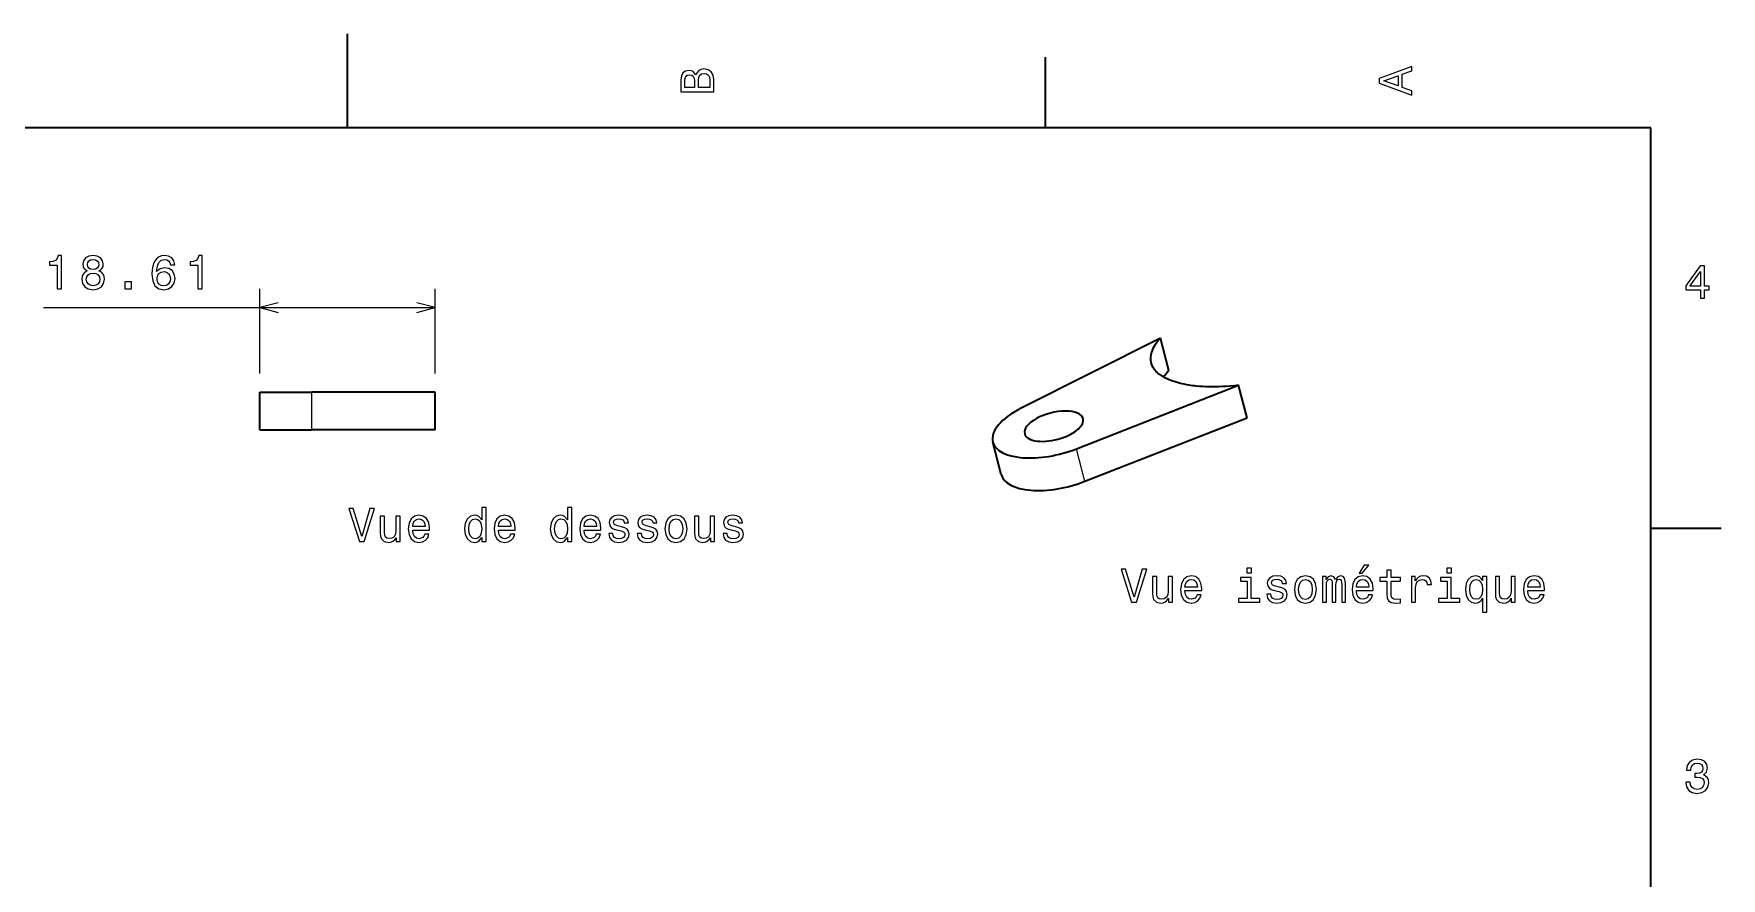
# Model space of a CAD drawing. Extents: x 0 to 297, y 0 to 210.
# Drawn here: x 115.2 to 294.5, y 120.3 to 210 of the extents above; entities that cross this region are included whole.
import ezdxf

# ---------------------------------------------------------------- set-up
doc = ezdxf.new("R2010")
doc.units = 0

msp = doc.modelspace()

# ---------------------------------------------------------------- linework, layer by layer
at = {"color": 7, "lineweight": 35, "ltscale": 0.25}
msp.add_line((148.5, 200), (148.5, 210), dxfattribs=at)
at = {"color": 7, "lineweight": 35, "ltscale": 0.1875}
for p, q in [((222.699997, 200), (222.699997, 207.5)), ((287, 157.5), (294.5, 157.5))]:
    msp.add_line(p, q, dxfattribs=at)
at = {"color": 7, "lineweight": 35}
for p, q in [((287, 200), (10, 200)), ((287, 10), (287, 200))]:
    msp.add_line(p, q, dxfattribs=at)
at = {"color": 7, "lineweight": 13, "ltscale": 0.224898}
for p, q in [((139.194702, 173.920624), (139.194702, 182.916534)), ((157.80629, 173.920624), (157.80629, 182.916534))]:
    msp.add_line(p, q, dxfattribs=at)
at = {"color": 7, "lineweight": 13}
msp.add_line((116.214584, 180.916534), (157.80629, 180.916534), dxfattribs=at)
at = {"color": 7, "lineweight": 35, "ltscale": 0.414121}
msp.add_line((234.893677, 177.673508), (220.093948, 170.232971), dxfattribs=at)
at = {"color": 7, "lineweight": 35, "ltscale": 0.089233}
for p, q in [((235.787567, 174.217926), (234.893677, 177.673508)), ((244.100586, 169.206787), (243.206696, 172.662369)), ((217.984268, 163.182526), (217.090393, 166.638107))]:
    msp.add_line(p, q, dxfattribs=at)
at = {"color": 7, "lineweight": 35, "ltscale": 0.462426}
for p, q in [((225.982178, 165.920258), (243.206696, 172.662369)), ((226.876053, 162.464676), (244.100586, 169.206787))]:
    msp.add_line(p, q, dxfattribs=at)
at = {"color": 7, "lineweight": 35, "ltscale": 0.1}
for p, q in [((139.194702, 167.920624), (139.194702, 171.920624)), ((157.80629, 167.920624), (157.80629, 171.920624))]:
    msp.add_line(p, q, dxfattribs=at)
at = {"color": 7, "lineweight": 35, "ltscale": 0.138463}
for p, q in [((139.194702, 171.920624), (144.733215, 171.920624)), ((139.194702, 167.920624), (144.733215, 167.920624))]:
    msp.add_line(p, q, dxfattribs=at)
at = {"color": 7, "lineweight": 35, "ltscale": 0.326827}
for p, q in [((157.80629, 171.920624), (144.733215, 171.920624)), ((157.80629, 167.920624), (144.733215, 167.920624))]:
    msp.add_line(p, q, dxfattribs=at)
at = {"color": 7, "lineweight": 13, "ltscale": 0.1}
msp.add_line((144.733215, 167.920624), (144.733215, 171.920624), dxfattribs=at)
at = {"color": 7, "lineweight": 13, "ltscale": 0.089233}
msp.add_line((226.876053, 162.464676), (225.982178, 165.920258), dxfattribs=at)
at = {"color": 7, "lineweight": 13}
for points in [[(185.542007, 205.630417), (185.249496, 205.983429), (185.052811, 206.074219), (184.81073, 206.104477), (184.432495, 206.03891), (184.160156, 205.842224), (183.993729, 205.524506), (183.933212, 205.080704), (183.933212, 203.835022), (187.433212, 203.835022), (187.433212, 205.151306), (187.36261, 205.620331), (187.155838, 205.968307), (186.828018, 206.185165), (186.384216, 206.260818), (186.08667, 206.215424), (185.839554, 206.094391), (185.65799, 205.897705)], [(261.633209, 203.466858), (261.633209, 203.930847), (260.604401, 204.298996), (260.604401, 205.695969), (261.633209, 206.064133), (261.633209, 206.538193), (258.128174, 205.257217), (258.128174, 204.742798)], [(185.385666, 204.984879), (185.385666, 204.298996), (184.351807, 204.298996), (184.351807, 205.025223), (184.382065, 205.297562), (184.472839, 205.489197), (184.629181, 205.605194), (184.86116, 205.645538), (185.093155, 205.600143), (185.254532, 205.479111), (185.355408, 205.272339)], [(187.014618, 205.095825), (187.014618, 204.298996), (185.809296, 204.298996), (185.809296, 205.050446), (185.844589, 205.368164), (185.9505, 205.595108), (186.132065, 205.731277), (186.394302, 205.776657), (186.671692, 205.731277), (186.863327, 205.605194), (186.979324, 205.393372)], [(260.17572, 204.460388), (258.632477, 205), (260.17572, 205.539627)], [(117.641815, 182.916534), (118.100754, 182.916534), (118.100754, 186.441757), (117.757813, 186.441757), (117.667038, 186.134109), (117.485474, 185.927338), (117.208099, 185.806305), (116.824814, 185.765961), (116.824814, 185.407883), (117.641815, 185.407883)], [(120.843262, 184.802704), (120.586052, 184.661499), (120.409538, 184.464813), (120.298592, 184.217682), (120.26329, 183.920135), (120.343979, 183.471283), (120.575966, 183.123306), (120.954208, 182.901398), (121.46862, 182.815674), (121.977982, 182.901398), (122.356224, 183.123306), (122.588211, 183.471283), (122.67395, 183.920135), (122.633606, 184.217682), (122.527695, 184.464813), (122.346138, 184.661499), (122.093979, 184.802704), (122.295708, 184.923737), (122.43692, 185.090164), (122.522652, 185.291901), (122.552917, 185.539017), (122.472221, 185.897079), (122.260406, 186.18454), (121.917465, 186.37114), (121.46862, 186.441757), (121.014725, 186.37114), (120.671791, 186.18454), (120.454926, 185.897079), (120.37928, 185.539017), (120.404495, 185.291901), (120.490234, 185.090164)], [(120.858391, 185.498672), (120.898735, 185.720566), (121.019775, 185.892044), (121.211411, 185.99794), (121.46862, 186.0383), (121.720779, 185.99794), (121.912422, 185.892044), (122.033463, 185.720566), (122.07885, 185.498672), (122.033463, 185.271729), (121.912422, 185.095215), (121.720779, 184.979218), (121.46862, 184.943909), (121.211411, 184.984253), (121.019775, 185.095215), (120.898735, 185.271729)], [(130.151031, 185.47345), (130.055222, 185.881958), (129.833313, 186.18454), (129.490372, 186.37619), (129.04657, 186.441757), (128.749023, 186.406448), (128.491821, 186.310623), (128.264877, 186.154282), (128.073227, 185.932388), (127.921936, 185.654999), (127.810982, 185.317108), (127.740379, 184.918701), (127.7202, 184.469849), (127.800896, 183.753708), (128.048019, 183.234253), (128.446426, 182.92157), (128.991089, 182.815674), (129.480286, 182.906448), (129.853485, 183.143478), (130.095566, 183.516678), (130.181305, 183.990738), (130.095566, 184.469849), (129.863571, 184.838013), (129.505508, 185.069992), (129.061707, 185.150681), (128.582596, 185.04982), (128.224518, 184.76236), (128.300171, 185.317108), (128.461563, 185.71553), (128.708679, 185.95256), (129.05162, 186.033249), (129.303772, 185.992905), (129.495422, 185.886993), (129.621506, 185.71048), (129.687057, 185.47345)], [(129.692108, 183.985703), (129.636627, 183.667969), (129.495422, 183.425903), (129.268478, 183.264511), (128.986053, 183.214081), (128.688507, 183.264511), (128.461563, 183.420853), (128.315308, 183.662933), (128.269913, 183.980652), (128.320343, 184.293335), (128.461563, 184.530365), (128.693542, 184.681671), (129.006226, 184.737137), (129.278564, 184.681671), (129.495422, 184.535416), (129.636627, 184.29837)], [(132.585907, 182.916534), (133.044846, 182.916534), (133.044846, 186.441757), (132.701904, 186.441757), (132.61113, 186.134109), (132.429565, 185.927338), (132.152191, 185.806305), (131.768906, 185.765961), (131.768906, 185.407883), (132.585907, 185.407883)], [(292.277374, 181.916794), (292.731262, 181.916794), (292.731262, 182.784225), (293.23056, 182.784225), (293.23056, 183.187683), (292.731262, 183.187683), (292.731262, 185.341141), (292.272339, 185.341141), (290.739197, 183.228027), (290.739197, 182.784225), (292.277374, 182.784225)], [(291.162842, 183.187683), (292.277374, 184.756134), (292.277374, 183.187683)], [(120.747437, 183.930222), (120.792824, 184.19751), (120.939079, 184.399246), (121.166023, 184.530365), (121.46862, 184.57576), (121.766167, 184.530365), (121.993118, 184.399246), (122.139366, 184.19751), (122.189804, 183.930222), (122.139366, 183.642761), (121.993118, 183.425903), (121.766167, 183.284698), (121.46862, 183.239304), (121.166023, 183.284698), (120.939079, 183.425903), (120.792824, 183.642761)], [(124.856659, 182.916534), (125.552628, 182.916534), (125.552628, 183.667969), (124.856659, 183.667969)], [(162.782928, 156.48259), (162.782928, 156.063995), (163.22673, 156.063995), (163.22673, 159.685028), (162.787964, 159.685028), (162.787964, 158.358658), (162.450073, 158.741943), (162.243301, 158.832733), (162.006271, 158.868027), (161.577591, 158.767166), (161.244736, 158.484741), (161.027878, 158.030853), (160.95224, 157.420624), (161.027878, 156.810394), (161.244736, 156.351456), (161.577591, 156.063995), (162.006271, 155.96817), (162.243301, 156.003479), (162.455109, 156.094254)], [(171.890991, 156.48259), (171.890991, 156.063995), (172.334793, 156.063995), (172.334793, 159.685028), (171.896042, 159.685028), (171.896042, 158.358658), (171.558136, 158.741943), (171.351364, 158.832733), (171.114334, 158.868027), (170.685669, 158.767166), (170.352814, 158.484741), (170.135956, 158.030853), (170.060303, 157.420624), (170.135956, 156.810394), (170.352814, 156.351456), (170.685669, 156.063995), (171.114334, 155.96817), (171.351364, 156.003479), (171.563187, 156.094254)], [(150.896042, 159.569046), (150.018509, 156.588486), (149.115784, 159.569046), (148.636673, 159.569046), (149.766357, 156.063995), (150.270676, 156.063995), (151.375137, 159.569046)], [(154.09848, 158.772202), (153.654678, 158.772202), (153.654678, 157.208801), (153.604248, 156.845703), (153.457993, 156.58345), (153.231049, 156.422058), (152.933502, 156.371628), (152.696472, 156.411972), (152.545166, 156.53302), (152.459442, 156.739792), (152.43927, 157.032288), (152.43927, 158.772202), (151.995453, 158.772202), (151.995453, 156.991943), (152.01059, 156.633881), (152.106415, 156.336334), (152.398926, 156.063995), (152.867935, 155.96817), (153.120102, 156.003479), (153.33696, 156.094254), (153.52356, 156.250595), (153.67485, 156.477539), (153.67485, 156.063995), (154.09848, 156.063995)], [(155.434937, 157.289505), (157.210159, 157.289505), (157.215195, 157.496277), (157.134506, 158.076248), (156.912613, 158.509964), (156.559586, 158.772202), (156.090561, 158.868027), (155.631622, 158.767166), (155.278595, 158.484741), (155.051651, 158.025818), (154.970963, 157.420624), (155.046616, 156.800308), (155.27356, 156.34642), (155.621536, 156.063995), (156.075439, 155.96817), (156.468811, 156.033737), (156.791565, 156.2052), (157.028595, 156.477539), (157.164764, 156.840652), (156.726013, 156.840652), (156.635223, 156.638916), (156.504105, 156.487625), (156.130905, 156.366592), (155.843445, 156.422058), (155.626587, 156.598572), (155.485367, 156.886047), (155.434937, 157.274368)], [(155.434937, 157.662704), (155.490417, 158.010681), (155.626587, 158.267883), (155.833359, 158.424225), (156.105698, 158.479706), (156.372986, 158.424225), (156.579758, 158.267883), (156.705841, 158.010681), (156.751221, 157.662704)], [(162.081909, 158.46962), (162.37442, 158.399017), (162.596329, 158.202332), (162.727448, 157.874512), (162.777878, 157.420624), (162.727448, 156.961685), (162.596329, 156.633881), (162.37442, 156.432144), (162.081909, 156.366592), (161.804535, 156.432144), (161.592728, 156.633881), (161.451508, 156.966736), (161.406128, 157.420624), (161.451508, 157.869476), (161.592728, 158.197281), (161.804535, 158.399017)], [(164.543015, 157.289505), (166.318222, 157.289505), (166.323273, 157.496277), (166.242584, 158.076248), (166.020676, 158.509964), (165.667648, 158.772202), (165.198639, 158.868027), (164.7397, 158.767166), (164.386673, 158.484741), (164.159729, 158.025818), (164.079041, 157.420624), (164.154678, 156.800308), (164.381622, 156.34642), (164.729614, 156.063995), (165.183502, 155.96817), (165.576874, 156.033737), (165.899643, 156.2052), (166.136673, 156.477539), (166.272842, 156.840652), (165.834076, 156.840652), (165.743301, 156.638916), (165.612183, 156.487625), (165.238983, 156.366592), (164.951508, 156.422058), (164.73465, 156.598572), (164.593445, 156.886047), (164.543015, 157.274368)], [(164.543015, 157.662704), (164.59848, 158.010681), (164.73465, 158.267883), (164.941422, 158.424225), (165.21376, 158.479706), (165.481049, 158.424225), (165.68782, 158.267883), (165.813904, 158.010681), (165.859299, 157.662704)], [(171.189987, 158.46962), (171.482498, 158.399017), (171.704391, 158.202332), (171.835526, 157.874512), (171.885956, 157.420624), (171.835526, 156.961685), (171.704391, 156.633881), (171.482498, 156.432144), (171.189987, 156.366592), (170.912613, 156.432144), (170.70079, 156.633881), (170.559586, 156.966736), (170.514191, 157.420624), (170.559586, 157.869476), (170.70079, 158.197281), (170.912613, 158.399017)], [(173.651077, 157.289505), (175.4263, 157.289505), (175.431335, 157.496277), (175.350647, 158.076248), (175.128754, 158.509964), (174.775726, 158.772202), (174.306702, 158.868027), (173.847763, 158.767166), (173.494736, 158.484741), (173.267792, 158.025818), (173.187103, 157.420624), (173.262756, 156.800308), (173.4897, 156.34642), (173.837677, 156.063995), (174.291565, 155.96817), (174.684937, 156.033737), (175.007706, 156.2052), (175.244736, 156.477539), (175.380905, 156.840652), (174.942139, 156.840652), (174.851364, 156.638916), (174.720245, 156.487625), (174.347046, 156.366592), (174.059586, 156.422058), (173.842728, 156.598572), (173.701508, 156.886047), (173.651077, 157.274368)], [(173.651077, 157.662704), (173.706558, 158.010681), (173.842728, 158.267883), (174.0495, 158.424225), (174.321838, 158.479706), (174.589127, 158.424225), (174.795898, 158.267883), (174.921967, 158.010681), (174.967361, 157.662704)], [(177.625137, 157.642532), (177.196472, 157.743393), (176.878754, 157.85939), (176.772842, 158.09642), (176.803101, 158.262848), (176.908997, 158.383881), (177.080475, 158.459534), (177.327591, 158.489792), (177.564621, 158.459534), (177.751221, 158.368744), (177.872253, 158.23259), (177.922699, 158.051025), (178.356415, 158.051025), (178.356415, 158.061111), (178.280762, 158.388916), (178.07399, 158.646133), (177.751221, 158.80751), (177.327591, 158.868027), (176.898926, 158.80751), (176.586243, 158.641083), (176.389557, 158.393967), (176.329041, 158.081284), (176.37442, 157.778687), (176.515625, 157.566879), (176.74762, 157.415573), (177.08551, 157.309677), (177.579758, 157.188629), (177.882355, 157.062561), (177.963043, 156.961685), (177.993301, 156.810394), (177.947906, 156.623795), (177.826874, 156.48259), (177.630188, 156.3918), (177.367935, 156.361542), (177.090561, 156.3918), (176.888824, 156.497711), (176.75267, 156.669189), (176.697189, 156.906219), (176.268509, 156.906219), (176.339127, 156.502762), (176.545898, 156.210251), (176.873703, 156.033737), (177.327591, 155.96817), (177.801651, 156.033737), (178.149643, 156.210251), (178.36145, 156.492676), (178.437103, 156.860825), (178.381622, 157.178543), (178.225281, 157.395401), (177.968079, 157.536621)], [(180.661163, 157.642532), (180.232483, 157.743393), (179.914764, 157.85939), (179.808868, 158.09642), (179.839111, 158.262848), (179.945023, 158.383881), (180.116501, 158.459534), (180.363617, 158.489792), (180.600647, 158.459534), (180.787247, 158.368744), (180.908279, 158.23259), (180.95871, 158.051025), (181.392426, 158.051025), (181.392426, 158.061111), (181.316788, 158.388916), (181.110016, 158.646133), (180.787247, 158.80751), (180.363617, 158.868027), (179.934937, 158.80751), (179.622253, 158.641083), (179.425568, 158.393967), (179.365051, 158.081284), (179.410446, 157.778687), (179.551651, 157.566879), (179.783646, 157.415573), (180.121536, 157.309677), (180.615784, 157.188629), (180.918365, 157.062561), (180.999054, 156.961685), (181.029327, 156.810394), (180.983932, 156.623795), (180.8629, 156.48259), (180.666214, 156.3918), (180.403961, 156.361542), (180.126587, 156.3918), (179.92485, 156.497711), (179.788681, 156.669189), (179.733215, 156.906219), (179.304535, 156.906219), (179.375137, 156.502762), (179.581909, 156.210251), (179.909729, 156.033737), (180.363617, 155.96817), (180.837677, 156.033737), (181.185669, 156.210251), (181.397476, 156.492676), (181.473129, 156.860825), (181.417648, 157.178543), (181.261307, 157.395401), (181.004105, 157.536621)], [(182.2397, 157.415573), (182.320389, 156.800308), (182.552368, 156.34642), (182.920532, 156.063995), (183.414764, 155.96817), (183.903961, 156.063995), (184.27211, 156.34137), (184.504105, 156.795258), (184.589844, 157.415573), (184.504105, 158.030853), (184.27211, 158.489792), (183.903961, 158.767166), (183.414764, 158.868027), (182.920532, 158.767166), (182.552368, 158.484741), (182.320389, 158.030853)], [(182.693588, 157.420624), (182.738983, 157.874512), (182.880188, 158.202332), (183.107132, 158.404053), (183.414764, 158.474655), (183.717361, 158.404053), (183.944305, 158.207367), (184.08551, 157.874512), (184.135956, 157.420624), (184.08551, 156.961685), (183.944305, 156.62883), (183.717361, 156.427109), (183.414764, 156.361542), (183.107132, 156.427109), (182.880188, 156.62883), (182.738983, 156.961685)], [(187.494736, 158.772202), (187.050934, 158.772202), (187.050934, 157.208801), (187.000504, 156.845703), (186.854248, 156.58345), (186.627304, 156.422058), (186.329742, 156.371628), (186.092712, 156.411972), (185.941422, 156.53302), (185.855682, 156.739792), (185.83551, 157.032288), (185.83551, 158.772202), (185.391708, 158.772202), (185.391708, 156.991943), (185.406845, 156.633881), (185.502655, 156.336334), (185.795166, 156.063995), (186.264191, 155.96817), (186.516357, 156.003479), (186.733215, 156.094254), (186.9198, 156.250595), (187.071106, 156.477539), (187.071106, 156.063995), (187.494736, 156.063995)], [(189.769226, 157.642532), (189.340561, 157.743393), (189.022827, 157.85939), (188.916931, 158.09642), (188.947189, 158.262848), (189.053101, 158.383881), (189.224564, 158.459534), (189.47168, 158.489792), (189.70871, 158.459534), (189.895309, 158.368744), (190.016357, 158.23259), (190.066788, 158.051025), (190.500504, 158.051025), (190.500504, 158.061111), (190.42485, 158.388916), (190.218079, 158.646133), (189.895309, 158.80751), (189.47168, 158.868027), (189.042999, 158.80751), (188.730331, 158.641083), (188.533646, 158.393967), (188.473114, 158.081284), (188.518509, 157.778687), (188.659729, 157.566879), (188.891708, 157.415573), (189.229614, 157.309677), (189.723846, 157.188629), (190.026428, 157.062561), (190.107132, 156.961685), (190.13739, 156.810394), (190.091995, 156.623795), (189.970963, 156.48259), (189.774277, 156.3918), (189.512024, 156.361542), (189.23465, 156.3918), (189.032928, 156.497711), (188.896759, 156.669189), (188.841278, 156.906219), (188.412598, 156.906219), (188.483215, 156.502762), (188.689972, 156.210251), (189.017792, 156.033737), (189.47168, 155.96817), (189.94574, 156.033737), (190.293732, 156.210251), (190.505539, 156.492676), (190.581192, 156.860825), (190.525711, 157.178543), (190.369385, 157.395401), (190.112167, 157.536621)], [(232.968979, 153.134338), (232.091446, 150.153778), (231.188721, 153.134338), (230.70961, 153.134338), (231.839294, 149.629288), (232.343613, 149.629288), (233.448074, 153.134338)], [(244.563354, 153.25032), (244.09433, 153.25032), (244.09433, 152.746002), (244.563354, 152.746002)], [(256.031647, 152.705658), (256.329193, 152.705658), (257.030212, 153.563004), (256.53598, 153.563004)], [(258.966797, 151.868484), (258.966797, 150.511856), (258.99707, 150.07309), (259.138275, 149.770493), (259.420715, 149.593979), (259.899811, 149.533463), (260.424316, 149.558685), (260.424316, 149.941971), (260.041016, 149.911713), (259.693024, 149.952057), (259.506439, 150.07814), (259.425751, 150.289948), (259.410614, 150.587494), (259.410614, 151.868484), (260.424316, 151.868484), (260.424316, 152.246719), (259.410614, 152.246719), (259.410614, 153.038513), (258.966797, 153.038513), (258.966797, 152.246719), (258.200256, 152.246719), (258.200256, 151.868484)], [(265.815521, 153.25032), (265.346497, 153.25032), (265.346497, 152.746002), (265.815521, 152.746002)], [(236.171417, 152.337494), (235.727615, 152.337494), (235.727615, 150.774094), (235.677185, 150.410995), (235.53093, 150.148743), (235.303986, 149.98735), (235.006439, 149.93692), (234.769409, 149.977264), (234.618103, 150.098312), (234.532379, 150.305084), (234.512207, 150.59758), (234.512207, 152.337494), (234.06839, 152.337494), (234.06839, 150.557236), (234.083527, 150.199173), (234.179352, 149.901627), (234.471863, 149.629288), (234.940872, 149.533463), (235.193039, 149.568771), (235.409897, 149.659546), (235.596497, 149.815887), (235.747787, 150.042831), (235.747787, 149.629288), (236.171417, 149.629288)], [(237.507874, 150.854797), (239.283096, 150.854797), (239.288132, 151.061569), (239.207443, 151.641541), (238.98555, 152.075256), (238.632523, 152.337494), (238.163498, 152.433319), (237.704559, 152.332458), (237.351532, 152.050034), (237.124588, 151.59111), (237.0439, 150.985916), (237.119553, 150.365601), (237.346497, 149.911713), (237.694473, 149.629288), (238.148376, 149.533463), (238.541748, 149.59903), (238.864502, 149.770493), (239.101532, 150.042831), (239.237701, 150.405945), (238.79895, 150.405945), (238.70816, 150.204208), (238.577042, 150.052917), (238.203842, 149.931885), (237.916382, 149.98735), (237.699524, 150.163864), (237.558304, 150.45134), (237.507874, 150.839661)], [(237.507874, 151.227997), (237.563354, 151.575974), (237.699524, 151.833176), (237.906296, 151.989517), (238.178635, 152.044998), (238.445923, 151.989517), (238.652695, 151.833176), (238.778778, 151.575974), (238.824158, 151.227997)], [(244.548218, 150.002487), (244.548218, 152.246719), (243.408447, 152.246719), (243.408447, 151.868484), (244.104416, 151.868484), (244.104416, 150.002487), (243.19664, 150.002487), (243.19664, 149.629288), (245.466095, 149.629288), (245.466095, 150.002487)], [(247.553986, 151.207825), (247.12532, 151.308685), (246.807587, 151.424683), (246.701691, 151.661713), (246.731949, 151.82814), (246.837845, 151.949173), (247.009323, 152.024826), (247.256439, 152.055084), (247.493469, 152.024826), (247.680069, 151.934036), (247.801102, 151.797882), (247.851532, 151.616318), (248.285263, 151.616318), (248.285263, 151.626404), (248.20961, 151.954208), (248.002838, 152.211426), (247.680069, 152.372803), (247.256439, 152.433319), (246.827759, 152.372803), (246.515076, 152.206375), (246.31839, 151.959259), (246.257874, 151.646576), (246.303268, 151.343979), (246.444473, 151.132172), (246.676468, 150.980865), (247.014359, 150.874969), (247.508606, 150.753922), (247.811188, 150.627853), (247.891876, 150.526978), (247.92215, 150.375687), (247.876755, 150.189087), (247.755722, 150.047882), (247.559036, 149.957092), (247.296783, 149.926834), (247.019409, 149.957092), (246.817673, 150.063004), (246.681519, 150.234482), (246.626038, 150.471512), (246.197357, 150.471512), (246.26796, 150.068054), (246.474731, 149.775543), (246.802551, 149.59903), (247.256439, 149.533463), (247.730499, 149.59903), (248.078491, 149.775543), (248.290298, 150.057968), (248.365952, 150.426117), (248.310471, 150.743835), (248.154129, 150.960693), (247.896927, 151.101913)], [(249.132523, 150.980865), (249.213211, 150.365601), (249.44519, 149.911713), (249.813354, 149.629288), (250.307587, 149.533463), (250.796783, 149.629288), (251.164948, 149.906662), (251.396927, 150.36055), (251.482666, 150.980865), (251.396927, 151.596146), (251.164948, 152.055084), (250.796783, 152.332458), (250.307587, 152.433319), (249.813354, 152.332458), (249.44519, 152.050034), (249.213211, 151.596146)], [(249.586411, 150.985916), (249.631805, 151.439804), (249.77301, 151.767609), (249.999954, 151.969345), (250.307587, 152.039948), (250.610184, 151.969345), (250.837128, 151.772659), (250.978333, 151.439804), (251.028778, 150.985916), (250.978333, 150.526978), (250.837128, 150.194122), (250.610184, 149.992401), (250.307587, 149.926834), (249.999954, 149.992401), (249.77301, 150.194122), (249.631805, 150.526978)], [(252.123154, 149.629288), (252.531662, 149.629288), (252.531662, 151.439804), (252.55687, 151.712143), (252.632523, 151.908829), (252.74852, 152.024826), (252.899811, 152.070206), (253.020844, 152.029861), (253.101532, 151.929001), (253.141891, 151.757523), (253.157013, 151.530579), (253.157013, 149.629288), (253.540298, 149.629288), (253.540298, 151.439804), (253.565521, 151.707092), (253.641159, 151.903778), (253.762207, 152.024826), (253.913498, 152.070206), (254.034531, 152.029861), (254.115234, 151.929001), (254.165665, 151.530579), (254.165665, 149.629288), (254.574158, 149.629288), (254.574158, 151.50032), (254.54895, 151.888657), (254.468262, 152.186203), (254.30687, 152.367767), (254.044617, 152.433319), (253.736984, 152.332458), (253.499954, 152.039948), (253.313354, 152.327408), (253.000671, 152.433319), (252.713211, 152.332458), (252.516525, 152.050034), (252.516525, 152.337494), (252.123154, 152.337494)], [(255.724014, 150.854797), (257.499237, 150.854797), (257.504272, 151.061569), (257.423584, 151.641541), (257.201691, 152.075256), (256.848663, 152.337494), (256.379639, 152.433319), (255.9207, 152.332458), (255.567673, 152.050034), (255.340729, 151.59111), (255.26004, 150.985916), (255.335693, 150.365601), (255.562637, 149.911713), (255.910614, 149.629288), (256.364502, 149.533463), (256.757874, 149.59903), (257.080658, 149.770493), (257.317688, 150.042831), (257.453857, 150.405945), (257.015076, 150.405945), (256.924316, 150.204208), (256.793182, 150.052917), (256.419983, 149.931885), (256.132507, 149.98735), (255.915665, 150.163864), (255.774445, 150.45134), (255.724014, 150.839661)], [(255.724014, 151.227997), (255.779495, 151.575974), (255.915665, 151.833176), (256.122437, 151.989517), (256.394775, 152.044998), (256.662048, 151.989517), (256.868835, 151.833176), (256.994904, 151.575974), (257.040314, 151.227997)], [(261.574158, 149.629288), (262.017975, 149.629288), (262.017975, 151.177551), (262.063354, 151.550751), (262.199524, 151.818054), (262.421417, 151.979431), (262.718964, 152.034912), (262.940887, 151.999603), (263.1073, 151.898743), (263.20816, 151.727264), (263.243469, 151.495285), (263.692322, 151.495285), (263.631805, 151.903778), (263.465363, 152.196289), (263.187988, 152.372803), (262.809753, 152.433319), (262.552551, 152.392975), (262.330658, 152.292114), (262.133972, 152.120636), (261.977631, 151.888657), (261.977631, 152.337494), (261.574158, 152.337494)], [(265.800385, 150.002487), (265.800385, 152.246719), (264.660614, 152.246719), (264.660614, 151.868484), (265.356567, 151.868484), (265.356567, 150.002487), (264.448792, 150.002487), (264.448792, 149.629288), (266.718262, 149.629288), (266.718262, 150.002487)], [(269.144043, 151.918915), (268.987701, 152.145859), (268.811188, 152.307236), (268.604431, 152.398026), (268.367371, 152.433319), (267.938721, 152.332458), (267.605865, 152.050034), (267.389008, 151.596146), (267.313354, 150.985916), (267.389008, 150.370636), (267.605865, 149.916748), (267.938721, 149.629288), (268.367371, 149.533463), (268.604431, 149.563721), (268.806152, 149.64946), (268.982666, 149.805801), (269.144043, 150.042831), (269.144043, 148.580292), (269.58786, 148.580292), (269.58786, 152.337494), (269.144043, 152.337494)], [(267.767242, 150.985916), (267.812622, 151.434769), (267.953857, 151.762573), (268.165649, 151.964294), (268.443024, 152.034912), (268.735535, 151.964294), (268.957458, 151.767609), (269.088562, 151.439804), (269.139008, 150.985916), (269.088562, 150.526978), (268.957458, 150.199173), (268.735535, 149.997437), (268.443024, 149.931885), (268.165649, 149.997437), (267.953857, 150.199173), (267.812622, 150.532028)], [(272.603699, 152.337494), (272.159882, 152.337494), (272.159882, 150.774094), (272.109467, 150.410995), (271.963196, 150.148743), (271.736267, 149.98735), (271.438721, 149.93692), (271.201691, 149.977264), (271.050385, 150.098312), (270.964661, 150.305084), (270.944458, 150.59758), (270.944458, 152.337494), (270.500671, 152.337494), (270.500671, 150.557236), (270.515808, 150.199173), (270.611633, 149.901627), (270.904114, 149.629288), (271.373138, 149.533463), (271.625305, 149.568771), (271.842163, 149.659546), (272.028778, 149.815887), (272.180054, 150.042831), (272.180054, 149.629288), (272.603699, 149.629288)], [(273.940155, 150.854797), (275.715363, 150.854797), (275.720398, 151.061569), (275.639709, 151.641541), (275.417816, 152.075256), (275.064789, 152.337494), (274.595764, 152.433319), (274.136841, 152.332458), (273.783813, 152.050034), (273.556854, 151.59111), (273.476166, 150.985916), (273.551819, 150.365601), (273.778778, 149.911713), (274.12674, 149.629288), (274.580627, 149.533463), (274.973999, 149.59903), (275.296783, 149.770493), (275.533813, 150.042831), (275.669983, 150.405945), (275.231201, 150.405945), (275.140442, 150.204208), (275.009308, 150.052917), (274.636108, 149.931885), (274.348663, 149.98735), (274.131805, 150.163864), (273.99057, 150.45134), (273.940155, 150.839661)], [(273.940155, 151.227997), (273.995636, 151.575974), (274.131805, 151.833176), (274.338562, 151.989517), (274.610901, 152.044998), (274.878204, 151.989517), (275.084961, 151.833176), (275.21106, 151.575974), (275.256439, 151.227997)], [(290.729126, 130.51622), (290.729126, 130.480911), (290.809814, 129.996765), (291.046844, 129.633652), (291.420044, 129.401657), (291.914276, 129.315933), (292.438782, 129.401657), (292.832153, 129.623566), (293.08429, 129.976593), (293.175079, 130.430481), (293.134735, 130.728027), (293.023773, 130.970108), (292.842224, 131.156708), (292.600159, 131.292877), (292.927948, 131.565216), (293.043945, 131.998932), (292.968292, 132.392303), (292.751434, 132.68985), (292.398407, 132.87645), (291.914276, 132.942017), (291.460388, 132.861313), (291.112396, 132.63942), (290.885468, 132.286392), (290.809814, 131.817368), (290.809814, 131.782074), (291.258636, 131.782074), (291.299011, 132.104828), (291.430115, 132.336823), (291.641937, 132.478027), (291.939484, 132.528473), (292.201721, 132.488113), (292.393372, 132.382217), (292.509369, 132.210739), (292.554749, 131.97876), (292.509369, 131.731628), (292.388336, 131.565216), (292.176514, 131.46434), (291.889069, 131.434082), (291.692383, 131.439133), (291.692383, 131.04071), (291.939484, 131.050797), (292.257202, 131.005417), (292.494232, 130.884369), (292.635468, 130.687683), (292.685883, 130.430481), (292.630402, 130.13797), (292.484161, 129.921112), (292.252167, 129.784943), (291.944519, 129.739563), (291.626801, 129.789993), (291.394806, 129.941284), (291.248566, 130.183365), (291.193085, 130.51622)]]:
    msp.add_lwpolyline(points, close=True, dxfattribs=at)
for points in [[(141.126556, 181.434174), (139.194702, 180.916534), (141.126556, 180.398895)], [(155.874435, 180.398895), (157.80629, 180.916534), (155.874435, 181.434174)]]:
    msp.add_lwpolyline(points, dxfattribs=at)
at = {"color": 7, "lineweight": 35}
msp.add_lwpolyline([(243.206696, 172.662369), (242.763763, 172.614227), (242.324188, 172.574188), (241.888489, 172.542282), (241.672272, 172.529404), (241.457214, 172.5186), (241.101624, 172.505203), (240.749847, 172.497604), (240.402237, 172.49585), (240.059113, 172.499969), (239.720871, 172.51001), (239.387878, 172.526016), (239.034546, 172.550049), (238.688232, 172.5811), (238.517868, 172.599274), (238.349442, 172.619232), (238.128006, 172.648605), (237.910263, 172.681137), (237.696396, 172.716843), (237.434708, 172.765961), (237.179581, 172.820068), (236.931335, 172.87915), (236.690277, 172.943237), (236.456696, 173.012329), (236.230927, 173.086426), (236.018738, 173.163422), (235.814545, 173.245148), (235.618683, 173.331589), (235.523239, 173.376923), (235.430038, 173.423431), (235.340485, 173.470383), (235.253159, 173.518478), (235.13942, 173.584885), (235.029907, 173.65332), (234.924667, 173.72377), (234.793243, 173.819275), (234.669571, 173.918152), (234.553879, 174.020386), (234.499069, 174.072723), (234.446335, 174.125885), (234.366302, 174.212601), (234.291687, 174.301346), (234.22261, 174.392059), (234.159149, 174.484711), (234.101364, 174.579269), (234.051941, 174.670578), (234.007751, 174.763489), (233.968857, 174.857971), (233.935333, 174.953979), (233.907227, 175.051437)], dxfattribs=at)
msp.add_arc((239.601807, 170.636612), 5.231745, 136.80399, 146.487586, dxfattribs=at)
for centre, major_axis, ratio, start_param, end_param in [((244.966431, 177.577026), (11.073776, 2.464691), 0.400729, 2.6155940796, 2.9114902264), ((244.984802, 177.57576), (11.092346, 2.462891), 0.400549, 2.9118474776, 3.155474411), ((223.576859, 168.316086), (6.486496, 1.677917), 0.451382, 2.0170862053, 3.141617433), ((223.576859, 168.316086), (3.098022, 0.801392), 0.451382, 6.2831791382, 9.4247717918), ((223.576859, 168.316086), (3.098022, 0.801392), 0.451382, 4.8449999168, 6.2831791382), ((223.576859, 168.316086), (3.098022, 0.801392), 0.451382, 3.1415864846, 4.8449999168), ((223.576859, 168.316086), (6.486496, 1.677917), 0.451382, 3.141617433, 4.973349392), ((224.470749, 164.860504), (6.486496, 1.677917), 0.451382, 3.141617433, 4.973349392)]:
    msp.add_ellipse(centre, major_axis=major_axis, ratio=ratio, start_param=start_param, end_param=end_param, dxfattribs=at)

doc.saveas('drawing.dxf')
